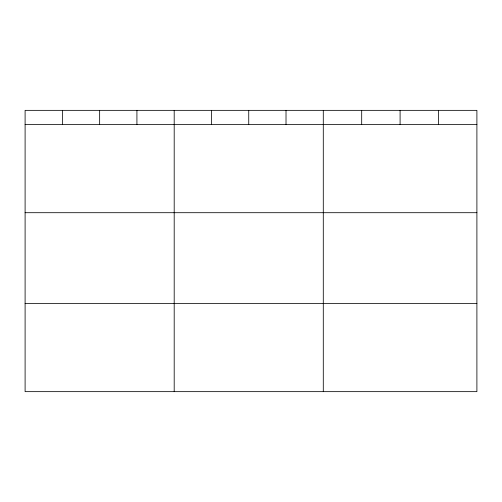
<?xml version="1.0" encoding="UTF-8"?>
<svg xmlns="http://www.w3.org/2000/svg" width="502" height="502" viewBox="0 0 502 502"><rect width="100%" height="100%" fill="white"/><g stroke="black" fill="none" stroke-linecap="round" stroke-linejoin="round"><path stroke-width="0.75" d="M476.9 212.704L476.9 110.352L25.1 110.352L25.1 391.648L476.9 391.648L476.9 212.704L25.1 212.704M25.1 124.565L476.9 124.565M25.1 303.509L476.9 303.509M438.497 110.352L438.497 124.565M400.094 110.352L400.094 124.565M361.691 110.352L361.691 124.565M323.288 110.352L323.288 391.648M286.014 110.352L286.014 124.565M248.741 110.352L248.741 124.565M211.467 110.352L211.467 124.565M174.194 110.352L174.194 391.648M136.92 110.352L136.92 124.565M99.647 110.352L99.647 124.565M62.373 110.352L62.373 124.565"/></g></svg>
